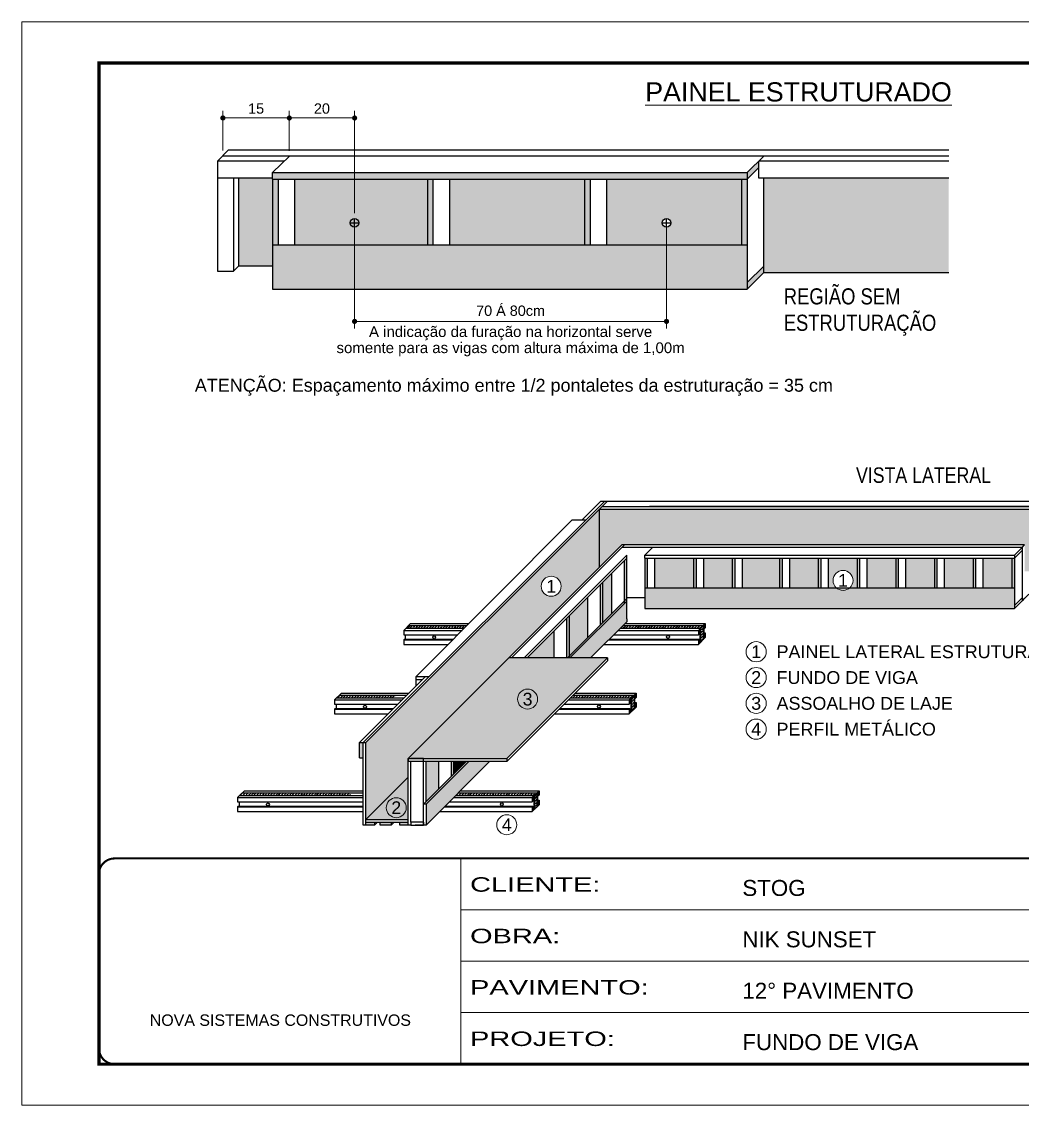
# Model space of a CAD drawing. Extents: x 1813 to 8067, y 422 to 2621.
# Drawn here: x 6568 to 7538, y 1571 to 2621 of the extents above; entities that cross this region are included whole.
import ezdxf
from ezdxf.enums import TextEntityAlignment as Align

# ---------------------------------------------------------------- set-up
doc = ezdxf.new("R2010")
doc.units = 0
doc.linetypes.add('CONTINUO', pattern=[0])
doc.linetypes.add('DASHED', pattern=[0.75, 0.5, -0.25])
for name, color, linetype, lineweight in [('CARIMBO', 255, 'Continuous', 9), ('Demarcação 1', 251, 'Continuous', 9), ('Folhas', 255, 'Continuous', 9), ('SARRAFO DE PRESSAO', 251, 'DASHED', 9)]:
    doc.layers.add(name, color=color, linetype=linetype, lineweight=lineweight)
doc.layers.add('COTA', color=241, linetype='Continuous')
doc.layers.add('Demarcação 2', color=254, linetype='Continuous', lineweight=9, true_color=0xe0e0e0)
doc.styles.add('ARIAL', font='arial.ttf')
doc.styles.add('CESAR1', font='arial.ttf', dxfattribs={"oblique": 15})
doc.styles.get("Standard").update_dxf_attribs({"font": 'arial.ttf'})
doc.styles.add('Tecnologia', font='')
doc.styles.add('texto', font='ARIALN.TTF')
doc.styles.get('Tecnologia').set_extended_font_data('Forgotten Futurist')
doc.dimstyles.new('1x', dxfattribs={"dimtxt": 10, "dimasz": 5, "dimexe": 7, "dimexo": 5, "dimgap": 4, "dimtad": 1, "dimdec": 1, "dimdsep": 46, "dimtxsty": 'Standard', "dimblk": 'DOT', "dimcen": 0.09, "dimclrd": 4, "dimclre": 4, "dimclrt": 2, "dimadec": 0, "dimazin": 2, "dimtfac": 1, "dimtdec": 1, "dimtmove": 0, "dimatfit": 3, "dimldrblk": 'DOT', "dimfxl": 1, "dimtolj": 1, "dimtzin": 0, "dimlwd": 9, "dimlwe": 9, "dimarcsym": 0})
pattern_1 = [(45, (4360.8015, 50259.9166), (0.99436891, 3.64601934), [4.6875, -0.9375, 0, -0.9375])]

# ---------------------------------------------------------------- blocks, each defined once
blk = doc.blocks.new('9999999999')
at = {"color": 30, "linetype": 'CONTINUO'}
for p, q in [((98564.6, 34230.2), (98564.6, 34429.4)), ((98564.6, 34379.6), (99584, 34379.6)), ((98564.6, 34329.8), (99488, 34329.8)), ((98564.6, 34280), (99488, 34280))]:
    blk.add_line(p, q, dxfattribs=at)
at = {"color": 30, "linetype": 'CONTINUO', "const_width": 2}
blk.add_lwpolyline([(99584, 34230.2), (99584, 34414.4, 0.414214), (99569, 34429.4), (98229, 34429.4, 0.414214), (98214, 34414.4), (98214, 34245.2, 0.414214), (98229, 34230.2), (99584, 34230.2)], format="xyb", dxfattribs=at)
at = {"layer": 'Folhas'}
blk.add_lwpolyline([(98139, 34190.2), (99624, 34190.2), (99624, 35240.2), (98139, 35240.2)], close=True, dxfattribs=at)
at = {"layer": 'Folhas', "color": 30, "const_width": 3}
blk.add_lwpolyline([(98214, 34230.2), (99584, 34230.2), (99584, 35200.2), (98214, 35200.2)], close=True, dxfattribs=at)
at = {"color": 7, "linetype": 'Continuous', "ltscale": 5, "style": 'ARIAL'}
for s, height, p in [('STOG', 15.48, (98837.7, 34393.1)), ('NIK SUNSET', 15.48, (98837.7, 34343.3)), ('12° PAVIMENTO', 15.483, (98837.7, 34293.5)), ('NOVA SISTEMAS CONSTRUTIVOS', 11.059, (98263.2, 34267.2)), ('FUNDO DE VIGA', 15.483, (98837.7, 34243.7))]:
    blk.add_text(s, height=height, dxfattribs=at).set_placement(p)
at = {"layer": 'Folhas', "color": 7, "style": 'Tecnologia', "width": 1.5}
for s, p in [('CLIENTE:', (98573.7, 34397.2)), ('OBRA:', (98573.7, 34347.3)), ('PAVIMENTO:', (98573.7, 34297.5)), ('PROJETO:', (98573.7, 34247.7))]:
    blk.add_text(s, height=14, dxfattribs=at).set_placement(p)
blk = doc.blocks.new('_Dot')
at = {"color": 0, "linetype": 'ByBlock', "lineweight": -2}
blk.add_line((-0.5, 0), (-1, 0), dxfattribs=at)
at = {"color": 0, "linetype": 'ByBlock', "const_width": 0.5}
blk.add_lwpolyline([(-0.25, 0, 1), (0.25, 0, 1)], format="xyb", close=True, dxfattribs=at)
blk = doc.blocks.new('*D17')
at = {"layer": 'COTA', "color": 4, "lineweight": 9, "transparency": 16777216}
for p, q in [((6763.4, 2495.8), (6763.4, 2534.3)), ((6827.8, 2495.5), (6827.8, 2534.3)), ((6768.4, 2527.3), (6822.8, 2527.3))]:
    blk.add_line(p, q, dxfattribs=at)
at = {"layer": 'Defpoints', "color": 0, "transparency": 16777216}
for p in [(6827.8, 2527.3), (6763.4, 2490.8), (6827.8, 2490.5)]:
    blk.add_point(p, dxfattribs=at)
at = {"layer": 'COTA', "color": 4, "lineweight": 9, "transparency": 16777216, "xscale": 5, "yscale": 5, "zscale": 5, "rotation": 180}
blk.add_blockref('_Dot', (6763.4, 2527.3), dxfattribs=at)
at = {"layer": 'COTA', "color": 4, "lineweight": 9, "transparency": 16777216, "xscale": 5, "yscale": 5, "zscale": 5}
blk.add_blockref('_Dot', (6827.8, 2527.3), dxfattribs=at)
at = {"layer": 'COTA', "color": 2, "transparency": 16777216, "insert": (6795.6, 2536.4), "char_height": 10, "attachment_point": 5}
blk.add_mtext('\\A1;15', dxfattribs=at)
blk = doc.blocks.new('*D18')
at = {"layer": 'COTA', "color": 4, "lineweight": 9, "transparency": 16777216}
for p, q in [((6827.8, 2495.5), (6827.8, 2534.3)), ((6891.1, 2435), (6891.1, 2534.3)), ((6832.8, 2527.3), (6886.1, 2527.3))]:
    blk.add_line(p, q, dxfattribs=at)
at = {"layer": 'Defpoints', "color": 0, "transparency": 16777216}
for p in [(6891.1, 2527.3), (6827.8, 2490.5), (6891.1, 2430)]:
    blk.add_point(p, dxfattribs=at)
at = {"layer": 'COTA', "color": 4, "lineweight": 9, "transparency": 16777216, "xscale": 5, "yscale": 5, "zscale": 5, "rotation": 180}
blk.add_blockref('_Dot', (6827.8, 2527.3), dxfattribs=at)
at = {"layer": 'COTA', "color": 4, "lineweight": 9, "transparency": 16777216, "xscale": 5, "yscale": 5, "zscale": 5}
blk.add_blockref('_Dot', (6891.1, 2527.3), dxfattribs=at)
at = {"layer": 'COTA', "color": 2, "transparency": 16777216, "insert": (6859.4, 2536.4), "char_height": 10, "attachment_point": 5}
blk.add_mtext('\\A1;20', dxfattribs=at)
blk = doc.blocks.new('*D19')
at = {"layer": 'COTA', "color": 4, "lineweight": 9, "transparency": 16777216}
for p, q in [((6891.1, 2425), (6891.1, 2323.2)), ((7193.5, 2425), (7193.5, 2323.2)), ((6896.1, 2330.2), (7188.5, 2330.2))]:
    blk.add_line(p, q, dxfattribs=at)
at = {"layer": 'Defpoints', "color": 0, "transparency": 16777216}
for p in [(6891.1, 2430), (7193.5, 2430), (7193.5, 2330.2)]:
    blk.add_point(p, dxfattribs=at)
at = {"layer": 'COTA', "color": 4, "lineweight": 9, "transparency": 16777216, "xscale": 5, "yscale": 5, "zscale": 5, "rotation": 180}
blk.add_blockref('_Dot', (6891.1, 2330.2), dxfattribs=at)
at = {"layer": 'COTA', "color": 4, "lineweight": 9, "transparency": 16777216, "xscale": 5, "yscale": 5, "zscale": 5}
blk.add_blockref('_Dot', (7193.5, 2330.2), dxfattribs=at)
at = {"layer": 'COTA', "color": 2, "transparency": 16777216, "insert": (7042.3, 2340.5), "char_height": 10, "attachment_point": 5}
blk.add_mtext('\\A1;70 Á 80cm', dxfattribs=at)

msp = doc.modelspace()

# ---------------------------------------------------------------- hatches: boundary and pattern name
for points in [[(7282.99, 2479.25), (7282.99, 2485.62), (7271.64, 2474.37), (7271.64, 2467.99)], [(7114.04, 2404.28), (7119.37, 2404.28), (7119.37, 2467.99), (7114.04, 2467.99)], [(6899.5, 1922.11), (6895.84, 1922.11), (6895.84, 1907.25), (6899.5, 1907.25)]]:
    msp.add_hatch(color=256).paths.add_polyline_path(points)
at = {"linetype": 'ByBlock', "ltscale": 2}
for points in [[(6811.47, 2404.28), (6816.8, 2404.28), (6816.8, 2467.88), (6811.47, 2467.88)], [(7271.64, 2474.37), (6811.58, 2474.37), (6811.58, 2467.99), (7271.64, 2467.99)], [(6961.66, 2404.28), (6966.98, 2404.28), (6966.98, 2467.88), (6961.66, 2467.88)], [(7152.61, 2056.78), (7154.96, 2059.14), (7154.96, 2100.58), (7152.61, 2098.22)], [(7172.26, 2072.02), (7174.7, 2072.02), (7174.7, 2100.74), (7172.26, 2100.74)], [(7219.53, 2072.02), (7221.97, 2072.02), (7221.97, 2100.74), (7219.53, 2100.74)], [(7257.07, 2072.02), (7259.51, 2072.02), (7259.51, 2100.74), (7257.07, 2100.74)], [(7303, 2072.02), (7305.44, 2072.02), (7305.44, 2100.74), (7303, 2100.74)], [(7340.53, 2072.02), (7342.97, 2072.02), (7342.97, 2100.74), (7340.53, 2100.74)], [(7378.07, 2072.02), (7380.5, 2072.02), (7380.5, 2100.74), (7378.07, 2100.74)], [(7415.6, 2072.02), (7418.04, 2072.02), (7418.04, 2100.74), (7415.6, 2100.74)], [(7453.13, 2072.02), (7455.57, 2072.02), (7455.57, 2100.74), (7453.13, 2100.74)], [(7490.67, 2072.02), (7493.1, 2072.02), (7493.1, 2100.74), (7490.67, 2100.74)], [(7528.2, 2072.02), (7530.64, 2072.02), (7530.64, 2100.74), (7528.2, 2100.74)], [(7129.27, 2035.92), (7131.62, 2038.28), (7131.62, 2077.57), (7129.27, 2075.22)], [(7152.71, 2056.89), (7152.71, 2059.37), (7099.32, 2005.97), (7099.32, 2004.08), (7099.91, 2004.08)], [(7099.21, 2044.83), (7096.86, 2042.48), (7096.86, 2003.98), (7099.21, 2003.98)], [(7002.04, 1903.96), (6999.48, 1903.96), (6958.02, 1862.5), (6960.59, 1862.5)], [(6984.84, 1889.31), (6987.19, 1891.67), (6987.19, 1903.85), (6984.84, 1903.85)]]:
    msp.add_hatch(color=256, dxfattribs=at).paths.add_polyline_path(points)
h = msp.add_hatch(color=256)
h.paths.add_polyline_path([(7271.64, 2367.74), (7271.64, 2361.36), (7287.86, 2377.45), (7287.86, 2383.83)])
h.paths.add_polyline_path([(7266.31, 2404.28), (7271.64, 2404.28), (7271.64, 2467.99), (7266.31, 2467.99)])
at = {"linetype": 'Continuous', "ltscale": 1.5}
h = msp.add_hatch(dxfattribs=at)
h.set_pattern_fill('ANSI36', color=256, scale=15, style=0)
h.set_pattern_definition(pattern_1)
h.paths.add_polyline_path([(6943.27, 2035.41), (6940.76, 2032.9), (6997.33, 2032.9), (6999.82, 2035.41)])
h = msp.add_hatch(dxfattribs=at)
h.set_pattern_fill('ANSI36', color=256, scale=15, style=0)
h.set_pattern_definition(pattern_1)
h.paths.add_polyline_path([(7228.96, 2035.41), (7151.23, 2035.41), (7148.72, 2032.9), (7226.45, 2032.9)])
h.paths.add_polyline_path([(7228.96, 2035.41), (7226.45, 2032.9), (7226.45, 2019.29), (7228.96, 2021.79)])
h = msp.add_hatch(dxfattribs=at)
h.set_pattern_fill('ANSI36', color=256, scale=15, style=0)
h.set_pattern_definition(pattern_1)
h.paths.add_polyline_path([(6876.29, 1968.04), (6873.78, 1965.53), (6930.35, 1965.53), (6932.84, 1968.04)])
h = msp.add_hatch(dxfattribs=at)
h.set_pattern_fill('ANSI36', color=256, scale=15, style=0)
h.set_pattern_definition(pattern_1)
h.paths.add_polyline_path([(7161.98, 1968.04), (7159.47, 1965.53), (7159.47, 1951.92), (7161.98, 1954.42)])
h.paths.add_polyline_path([(7102.97, 1968.04), (7100.47, 1965.53), (7159.47, 1965.53), (7161.98, 1968.04)])
h = msp.add_hatch(dxfattribs=at)
h.set_pattern_fill('ANSI36', color=256, scale=15, style=0)
h.set_pattern_definition(pattern_1)
h.paths.add_polyline_path([(6782.22, 1873.41), (6779.71, 1870.91), (6887.18, 1870.91), (6887.18, 1873.41)])
h = msp.add_hatch(dxfattribs=at)
h.set_pattern_fill('ANSI36', color=256, scale=15, style=0)
h.set_pattern_definition(pattern_1)
h.paths.add_polyline_path([(7067.91, 1873.41), (7065.4, 1870.91), (7065.4, 1857.3), (7067.91, 1859.8)])
h.paths.add_polyline_path([(6991.8, 1873.41), (6989.3, 1870.91), (7065.4, 1870.91), (7067.91, 1873.41)])
at = {"linetype": 'ByBlock', "ltscale": 2}
h = msp.add_hatch(color=256, dxfattribs=at)
h.paths.add_polyline_path([(6910.29, 1845.12), (6902.07, 1845.12), (6902.07, 1842.2), (6910.29, 1842.2)])
h.paths.add_polyline_path([(6926.59, 1845.12), (6915.8, 1845.12), (6915.8, 1842.2), (6926.59, 1842.2)])
h.paths.add_polyline_path([(6943.14, 1845.12), (6934.92, 1845.12), (6934.92, 1842.2), (6943.14, 1842.2)])
at = {"layer": 'Demarcação 1'}
h = msp.add_hatch(color=256, dxfattribs=at)
h.paths.add_polyline_path([(6921.8, 1859.02, 1), (6941.15, 1859.02, 1)], flags=17)
h.paths.add_polyline_path([(6943.14, 1906.72), (7128.18, 2091.76), (7128.18, 2148.23), (7128.18, 2148.23), (6902.07, 1922.12), (6902.07, 1847.69), (6943.14, 1888.75)])
h.paths.add_polyline_path([(7071.99, 2073.55, -1), (7091.35, 2073.55, -1)], flags=16)
h.paths.add_polyline_path([(6923.6, 1849.77), (6939.35, 1849.77), (6939.35, 1868.32), (6923.6, 1868.32)], flags=24)
h.paths.add_polyline_path([(7073.79, 2064.3), (7089.55, 2064.3), (7089.55, 2082.86), (7073.79, 2082.86)], flags=24)
msp.add_hatch(color=256, dxfattribs=at).paths.add_polyline_path([(7128.18, 2091.76), (7150.11, 2113.7), (7540.68, 2113.7), (7540.68, 2088.07), (7559.89, 2088.07), (7559.89, 2148.23), (7128.18, 2148.23)])
h = msp.add_hatch(color=256, dxfattribs=at)
h.paths.add_polyline_path([(6902.07, 1847.69), (6943.14, 1847.69), (6943.14, 1888.75)])
h.paths.add_polyline_path([(6921.8, 1859.02, -1), (6941.15, 1859.02, -1)], flags=16)
h.paths.add_polyline_path([(6923.6, 1849.77), (6939.35, 1849.77), (6939.35, 1868.32), (6923.6, 1868.32)], flags=24)
at = {"layer": 'Demarcação 2'}
for points in [[(6811.58, 2467.99), (6811.58, 2467.99), (6811.58, 2469.05), (6778.59, 2469.05), (6778.59, 2383.83), (6811.58, 2383.83)], [(6833.13, 2404.28), (6961.77, 2404.28), (6961.77, 2467.99), (6833.13, 2467.99)], [(6983.32, 2404.28), (7114.04, 2404.28), (7114.04, 2467.99), (6983.32, 2467.99)], [(7287.86, 2469.05), (7287.86, 2377.45), (7467.14, 2377.45), (7467.14, 2469.05)], [(7271.64, 2404.28), (6811.58, 2404.28), (6811.58, 2367.74), (6811.58, 2361.36), (7271.64, 2361.36)], [(7182.23, 2072.02), (7219.64, 2072.02), (7219.64, 2100.84), (7182.23, 2100.84)], [(7229.51, 2072.02), (7257.17, 2072.02), (7257.17, 2100.84), (7229.51, 2100.84)], [(7267.04, 2072.02), (7303.11, 2072.02), (7303.11, 2100.84), (7267.04, 2100.84)], [(7312.97, 2072.02), (7340.64, 2072.02), (7340.64, 2100.84), (7312.97, 2100.84)], [(7388.04, 2072.02), (7415.71, 2072.02), (7415.71, 2100.84), (7388.04, 2100.84)], [(7425.57, 2072.02), (7453.24, 2072.02), (7453.24, 2100.84), (7425.57, 2100.84)], [(7463.11, 2072.02), (7490.77, 2072.02), (7490.77, 2100.84), (7463.11, 2100.84)], [(7500.64, 2072.02), (7528.31, 2072.02), (7528.31, 2100.84), (7500.64, 2100.84)], [(7131.73, 2038.38), (7140.39, 2047.05), (7140.39, 2086.01), (7131.73, 2077.34)], [(7530.74, 2072.02), (7371.08, 2072.02, -0.3830345), (7358.15, 2072.02), (7172.36, 2072.02), (7172.36, 2052.02), (7530.74, 2052.02)], [(7099.32, 2005.97), (7117.05, 2023.71), (7117.05, 2062.67), (7099.32, 2044.94)], [(7155.07, 2042.16), (7155.07, 2059.24), (7099.91, 2004.08), (7119.91, 2004.08), (7155.06, 2039.24)], [(7058.47, 2004.08), (7084.65, 2004.08), (7084.65, 2030.26)], [(6960.37, 1864.85), (6972.62, 1877.1), (6972.62, 1903.96), (6960.37, 1903.96)], [(7022.34, 1903.96), (7016.86, 1903.96), (7002.04, 1903.96), (6960.59, 1862.5), (6960.59, 1842.2)], [(6987.29, 1891.77), (6999.48, 1903.96), (6987.29, 1903.96)]]:
    msp.add_hatch(color=256, dxfattribs=at).paths.add_polyline_path(points)
h = msp.add_hatch(color=256, dxfattribs=at)
h.paths.add_polyline_path([(7189.36, 2425.81, -1), (7197.73, 2425.81, -1)], flags=16)
h.paths.add_polyline_path([(7135.59, 2404.28), (7266.31, 2404.28), (7266.31, 2467.99), (7135.59, 2467.99)])
h = msp.add_hatch(color=256, dxfattribs=at)
h.paths.add_polyline_path([(7374.29, 2079.22, -1), (7354.93, 2079.22, -1)], flags=16)
h.paths.add_polyline_path([(7356.73, 2069.97), (7372.49, 2069.97), (7372.49, 2088.52), (7356.73, 2088.52)], flags=24)
h.paths.add_polyline_path([(7350.51, 2072.02), (7378.17, 2072.02), (7378.17, 2100.84), (7350.51, 2100.84)])
h = msp.add_hatch(color=256, dxfattribs=at)
h.paths.add_polyline_path([(6943.14, 1906.72), (6945.7, 1906.72), (6958.02, 1906.72), (7038.77, 1906.72), (7136.14, 2004.08), (7040.5, 2004.08)])
h.paths.add_polyline_path([(7050.88, 1954.71), (7066.74, 1954.71), (7066.74, 1973.59), (7050.88, 1973.59)], flags=24)

# ---------------------------------------------------------------- linework, layer by layer
at = {"linetype": 'ByBlock', "ltscale": 2}
for p, q in [((6758.16, 2485.62), (6768.6, 2496.06)), ((6827.81, 2490.46), (6811.58, 2474.37)), ((7287.86, 2490.46), (7271.64, 2474.37)), ((6758.16, 2485.62), (6758.16, 2469.05)), ((7282.99, 2479.25), (7271.64, 2467.99)), ((7282.99, 2469.05), (7282.99, 2485.62)), ((6758.16, 2469.05), (6758.16, 2379)), ((6773.76, 2469.05), (6773.76, 2379)), ((6778.59, 2469.05), (6778.59, 2383.83)), ((6811.58, 2474.37), (7271.64, 2474.37)), ((6811.58, 2467.99), (6811.58, 2474.37)), ((6811.58, 2467.99), (6811.58, 2361.36)), ((6811.58, 2467.99), (6811.58, 2367.74)), ((6811.58, 2467.99), (7271.64, 2467.99)), ((6816.91, 2467.99), (6816.91, 2404.28)), ((6833.13, 2404.28), (6833.13, 2467.99)), ((6961.77, 2467.99), (6961.77, 2404.28)), ((6967.09, 2467.99), (6967.09, 2404.28)), ((6983.32, 2404.28), (6983.32, 2467.99)), ((7114.04, 2467.99), (7114.04, 2404.28)), ((7119.37, 2467.99), (7119.37, 2404.28)), ((7135.59, 2404.28), (7135.59, 2467.99)), ((7266.31, 2467.99), (7266.31, 2404.28)), ((7271.64, 2474.37), (7271.64, 2361.36)), ((7287.86, 2377.45), (7287.86, 2469.05)), ((6773.76, 2379), (6778.59, 2383.83)), ((6811.58, 2383.83), (6778.59, 2383.83)), ((6811.58, 2383.83), (6778.59, 2383.83)), ((7287.86, 2383.83), (7271.64, 2367.74)), ((7287.86, 2377.45), (7271.64, 2361.36)), ((7043.07, 2004.08), (7152.68, 2113.7)), ((7179.79, 2111.13), (7172.36, 2103.76)), ((7538.17, 2111.13), (7530.74, 2103.76)), ((7538.17, 2111.13), (7540.68, 2113.7)), ((7538.17, 2111.13), (7538.17, 2059.39)), ((7155.07, 2042.16), (7155.07, 2100.68)), ((7172.36, 2103.76), (7530.74, 2103.76)), ((7172.36, 2100.85), (7172.36, 2103.76)), ((7172.36, 2100.85), (7172.36, 2052.02)), ((7172.36, 2100.85), (7172.36, 2072.02)), ((7172.36, 2100.84), (7530.74, 2100.84)), ((7174.8, 2100.85), (7174.8, 2072.02)), ((7182.23, 2072.02), (7182.23, 2100.85)), ((7219.64, 2100.85), (7219.64, 2072.02)), ((7222.08, 2100.85), (7222.08, 2072.02)), ((7229.51, 2072.02), (7229.51, 2100.85)), ((7257.17, 2100.85), (7257.17, 2072.02)), ((7259.61, 2100.85), (7259.61, 2072.02)), ((7267.04, 2072.02), (7267.04, 2100.85)), ((7303.11, 2100.85), (7303.11, 2072.02)), ((7305.54, 2100.85), (7305.54, 2072.02)), ((7312.97, 2072.02), (7312.97, 2100.85)), ((7340.64, 2100.84), (7340.64, 2072.02)), ((7343.08, 2100.84), (7343.08, 2072.02)), ((7350.51, 2072.02), (7350.51, 2100.84)), ((7378.17, 2100.84), (7378.17, 2072.02)), ((7380.61, 2100.84), (7380.61, 2072.02)), ((7388.04, 2072.02), (7388.04, 2100.84)), ((7415.71, 2100.84), (7415.71, 2072.02)), ((7418.14, 2100.84), (7418.14, 2072.02)), ((7425.57, 2072.02), (7425.57, 2100.84)), ((7453.24, 2100.84), (7453.24, 2072.02)), ((7455.68, 2100.84), (7455.68, 2072.02)), ((7463.11, 2072.02), (7463.11, 2100.84)), ((7490.77, 2100.84), (7490.77, 2072.02)), ((7493.21, 2100.84), (7493.21, 2072.02)), ((7500.64, 2072.02), (7500.64, 2100.84)), ((7528.31, 2100.84), (7528.31, 2072.02)), ((7538.17, 2108.21), (7530.74, 2100.84)), ((7530.74, 2103.76), (7530.74, 2100.84)), ((7530.74, 2100.84), (7530.74, 2052.02)), ((7152.71, 2056.89), (7152.71, 2098.33)), ((7140.39, 2047.05), (7140.39, 2086.01)), ((7129.37, 2036.03), (7129.37, 2075.33)), ((7131.73, 2038.38), (7131.73, 2077.68)), ((7155.07, 2061.72), (7097.43, 2004.08)), ((7117.05, 2023.71), (7117.05, 2063.01)), ((7172.36, 2062.31), (7155.07, 2062.31)), ((7538.17, 2062.31), (7530.74, 2054.94)), ((7538.17, 2059.39), (7530.74, 2052.02)), ((7544.73, 2065.89), (7534.35, 2055.59)), ((7540.68, 2061.88), (7538.17, 2059.39)), ((6945.34, 2037.47), (7001.88, 2037.47)), ((7096.97, 2004.08), (7096.97, 2042.58)), ((7099.32, 2004.08), (7099.32, 2044.94)), ((7153.3, 2037.47), (7231.03, 2037.47)), ((7155.07, 2042.16), (7155.06, 2039.24)), ((6938.7, 2030.83), (6938.7, 2026.64)), ((6938.7, 2030.83), (6981.94, 2030.83)), ((6938.7, 2030.83), (6995.27, 2030.83)), ((6938.7, 2026.64), (6991.11, 2026.64)), ((6940.14, 2026.64), (6940.14, 2022.41)), ((6940.76, 2032.9), (6997.33, 2032.9)), ((6943.27, 2035.41), (6999.82, 2035.41)), ((7142.46, 2026.64), (7224.38, 2026.64)), ((7146.65, 2030.83), (7224.38, 2030.83)), ((7148.72, 2032.9), (7226.45, 2032.9)), ((7151.23, 2035.41), (7228.96, 2035.41)), ((7224.38, 2030.83), (7224.38, 2026.64)), ((7225.02, 2030.56), (7225.02, 2027.28)), ((7225.83, 2031.36), (7225.83, 2019.44)), ((7226.45, 2032.9), (7226.45, 2019.29)), ((7228.96, 2035.41), (7228.96, 2021.79)), ((7229.58, 2035.12), (7229.58, 2023.19)), ((7229.58, 2032.66), (7230.4, 2032.66)), ((7229.58, 2028.41), (7231.03, 2028.41)), ((7229.58, 2027.79), (7230.4, 2027.79)), ((7230.4, 2035.94), (7230.4, 2032.66)), ((7230.4, 2027.79), (7230.4, 2024.01)), ((6938.7, 2021.77), (6986.26, 2021.77)), ((6938.7, 2017.22), (6968.41, 2017.22)), ((6938.7, 2017.22), (6981.74, 2017.22)), ((6939.33, 2022.41), (6986.9, 2022.41)), ((7133.04, 2017.22), (7224.38, 2017.22)), ((7137.59, 2021.77), (7224.38, 2021.77)), ((7138.23, 2022.41), (7225.02, 2022.41)), ((7225.02, 2019.44), (7225.83, 2019.44)), ((7229.58, 2024.01), (7230.4, 2024.01)), ((7136.26, 2004.08), (7136.26, 2001.32)), ((6950.84, 1977.11), (6950.84, 1986.13)), ((6950.84, 1983.21), (6956.94, 1983.21)), ((6873.78, 1965.53), (6939.25, 1965.53)), ((6876.29, 1968.04), (6941.76, 1968.04)), ((6878.36, 1970.1), (6943.83, 1970.1)), ((7100.45, 1965.53), (7159.47, 1965.53)), ((7102.96, 1968.04), (7161.98, 1968.04)), ((7105.03, 1970.1), (7164.05, 1970.1)), ((7158.85, 1963.99), (7158.85, 1952.07)), ((7159.47, 1965.53), (7159.47, 1951.92)), ((7161.98, 1968.04), (7161.98, 1954.42)), ((7162.6, 1967.75), (7162.6, 1955.82)), ((7162.6, 1965.29), (7163.42, 1965.29)), ((7163.42, 1968.57), (7163.42, 1965.29)), ((6871.72, 1963.46), (6914.96, 1963.46)), ((6871.72, 1963.46), (6937.18, 1963.46)), ((6871.72, 1963.46), (6871.72, 1959.27)), ((6871.72, 1959.27), (6932.99, 1959.27)), ((6871.72, 1954.4), (6928.12, 1954.4)), ((6872.35, 1955.04), (6928.76, 1955.04)), ((6873.16, 1959.27), (6873.16, 1955.04)), ((7089.32, 1954.4), (7157.41, 1954.4)), ((7089.96, 1955.04), (7158.04, 1955.04)), ((7094.19, 1959.27), (7157.41, 1959.27)), ((7098.38, 1963.46), (7157.41, 1963.46)), ((7157.41, 1963.46), (7157.41, 1959.27)), ((7158.04, 1963.19), (7158.04, 1959.91)), ((7162.6, 1961.04), (7164.05, 1961.04)), ((7162.6, 1960.42), (7163.42, 1960.42)), ((7162.6, 1956.64), (7163.42, 1956.64)), ((7163.42, 1960.42), (7163.42, 1956.64)), ((6871.72, 1949.85), (6901.43, 1949.85)), ((6871.72, 1949.85), (6923.57, 1949.85)), ((7084.77, 1949.85), (7157.41, 1949.85)), ((7158.04, 1952.07), (7158.85, 1952.07)), ((6895.84, 1907.25), (6895.84, 1922.11)), ((6899.5, 1922.12), (6902.07, 1922.12)), ((6895.84, 1907.25), (6899.5, 1907.25)), ((6943.14, 1906.72), (6945.7, 1906.72)), ((6948.92, 1903.96), (7016.86, 1903.96)), ((6958.02, 1845.12), (6958.02, 1903.96)), ((6960.37, 1864.85), (6960.37, 1903.82)), ((6972.62, 1877.1), (6972.62, 1903.96)), ((6984.94, 1889.42), (6984.94, 1903.96)), ((6987.29, 1891.77), (6987.29, 1903.96)), ((7038.77, 1906.72), (7038.77, 1903.96)), ((6779.71, 1870.91), (6899.5, 1870.91)), ((6782.22, 1873.41), (6899.5, 1873.41)), ((6784.29, 1875.48), (6899.5, 1875.48)), ((6989.3, 1870.91), (7065.4, 1870.91)), ((6991.8, 1873.41), (7067.91, 1873.41)), ((6993.87, 1875.48), (7069.97, 1875.48)), ((7064.78, 1869.37), (7064.78, 1857.44)), ((7065.4, 1870.91), (7065.4, 1857.3)), ((7067.91, 1873.41), (7067.91, 1859.8)), ((7068.53, 1873.12), (7068.53, 1861.2)), ((7068.53, 1870.67), (7069.35, 1870.67)), ((7069.35, 1873.94), (7069.35, 1870.67)), ((6777.64, 1868.84), (6873.85, 1868.84)), ((6777.64, 1868.84), (6899.5, 1868.84)), ((6777.64, 1868.84), (6777.64, 1864.65)), ((6777.64, 1864.65), (6899.5, 1864.65)), ((6777.64, 1859.78), (6899.5, 1859.78)), ((6778.28, 1860.42), (6899.5, 1860.42)), ((6779.09, 1864.65), (6779.09, 1860.42)), ((6978.17, 1859.78), (7063.33, 1859.78)), ((6978.8, 1860.42), (7063.97, 1860.42)), ((6983.04, 1864.65), (7063.33, 1864.65)), ((6987.23, 1868.84), (7063.33, 1868.84)), ((7063.33, 1868.84), (7063.33, 1864.65)), ((7063.97, 1868.56), (7063.97, 1865.29)), ((7068.53, 1866.42), (7069.97, 1866.42)), ((7068.53, 1865.8), (7069.35, 1865.8)), ((7068.53, 1862.02), (7069.35, 1862.02)), ((7069.35, 1865.8), (7069.35, 1862.02)), ((6777.64, 1855.23), (6873.85, 1855.23)), ((6777.64, 1855.23), (6899.5, 1855.23)), ((6973.62, 1855.23), (7063.33, 1855.23)), ((7063.97, 1857.44), (7064.78, 1857.44)), ((6958.02, 1845.12), (6958.02, 1842.2))]:
    msp.add_line(p, q, dxfattribs=at)
for p, q in [((7467.14, 2490.46), (6762.99, 2490.46)), ((7467.14, 2496.06), (6768.6, 2496.06)), ((6822.93, 2485.62), (6758.16, 2485.62)), ((7467.14, 2485.62), (7282.99, 2485.62)), ((6811.58, 2469.05), (6758.16, 2469.05)), ((7467.14, 2469.05), (7282.99, 2469.05)), ((6811.46, 2404.28), (7271.64, 2404.28)), ((6758.16, 2379), (6773.76, 2379)), ((6811.58, 2361.36), (7271.64, 2361.36)), ((7133.23, 2155.85), (6899.5, 1922.12)), ((7135.79, 2155.85), (6902.07, 1922.12)), ((7129.57, 2155.85), (7111.47, 2137.75)), ((7567.51, 2155.85), (7129.57, 2155.85)), ((7128.18, 2148.23), (7559.89, 2148.23)), ((7128.18, 2148.23), (7128.18, 2091.76)), ((7130.75, 2150.8), (7562.46, 2150.8)), ((7562.46, 2150.8), (7176.85, 2150.8)), ((7101.58, 2137.75), (6950.84, 1986.13)), ((7115.14, 2137.75), (7101.58, 2137.75)), ((7150.11, 2113.7), (6943.14, 1906.72)), ((7540.68, 2113.7), (7150.11, 2113.7)), ((7538.17, 2111.13), (7150.11, 2111.13)), ((7055.39, 2004.08), (7155.07, 2103.76)), ((7058.47, 2004.08), (7155.07, 2100.68)), ((7155.07, 2052.02), (7155.07, 2103.76)), ((7172.36, 2072.02), (7530.74, 2072.02)), ((7155.06, 2059.24), (7099.91, 2004.08)), ((7172.36, 2052.02), (7530.74, 2052.02)), ((6945.34, 2037.47), (6938.7, 2030.83)), ((7155.06, 2039.24), (7119.91, 2004.08)), ((7231.03, 2037.47), (7224.38, 2030.83)), ((7084.65, 2004.08), (7084.65, 2030.26)), ((7225.02, 2027.28), (7224.38, 2026.64)), ((7225.83, 2031.36), (7225.02, 2030.56)), ((7230.4, 2035.94), (7229.58, 2035.12)), ((7231.03, 2033.28), (7230.4, 2032.66)), ((7231.03, 2028.41), (7230.4, 2027.79)), ((7231.03, 2023.86), (7224.38, 2017.22)), ((7225.83, 2019.44), (7225.02, 2018.63)), ((7230.4, 2024.01), (7229.58, 2023.19)), ((7038.77, 1906.72), (7136.14, 2004.08)), ((7038.89, 1903.96), (7136.26, 2001.32)), ((7136.26, 2004.08), (7040.5, 2004.08)), ((6959.86, 1986.13), (6895.84, 1922.12)), ((6950.84, 1986.13), (6963.52, 1986.13)), ((6878.36, 1970.1), (6871.72, 1963.46)), ((7164.05, 1970.1), (7157.41, 1963.46)), ((7158.85, 1963.99), (7158.04, 1963.19)), ((7163.42, 1968.57), (7162.6, 1967.75)), ((7164.05, 1965.91), (7163.42, 1965.29)), ((7158.04, 1959.91), (7157.41, 1959.27)), ((7164.05, 1956.49), (7157.41, 1949.85)), ((7163.42, 1956.64), (7162.6, 1955.82)), ((7164.05, 1961.04), (7163.42, 1960.42)), ((7158.85, 1952.07), (7158.04, 1951.26)), ((6895.84, 1922.11), (6899.5, 1922.11)), ((6899.5, 1845.12), (6899.5, 1922.12)), ((6902.07, 1842.2), (6902.07, 1922.12)), ((6943.14, 1842.2), (6943.14, 1906.72)), ((6943.14, 1906.72), (7038.77, 1906.72)), ((6943.14, 1906.72), (6943.14, 1903.96)), ((6943.14, 1903.96), (6950.05, 1903.96)), ((6958.02, 1906.72), (6945.7, 1906.72)), ((6945.7, 1845.12), (6945.7, 1903.96)), ((6945.7, 1903.96), (6945.7, 1903.64)), ((6958.02, 1842.2), (6958.02, 1906.72)), ((6999.48, 1903.96), (6958.02, 1862.5)), ((7022.34, 1903.96), (6960.59, 1842.2)), ((7002.04, 1903.96), (6960.59, 1862.5)), ((7016.86, 1903.96), (7038.89, 1903.96)), ((6943.14, 1888.75), (6902.07, 1847.69)), ((6784.29, 1875.48), (6777.64, 1868.84)), ((7069.97, 1875.48), (7063.33, 1868.84)), ((7064.78, 1869.37), (7063.97, 1868.56)), ((7069.35, 1873.94), (7068.53, 1873.12)), ((7069.97, 1871.29), (7069.35, 1870.67)), ((6960.59, 1862.5), (6958.02, 1862.5)), ((6960.59, 1862.5), (6960.59, 1842.2)), ((7063.97, 1865.29), (7063.33, 1864.65)), ((7069.97, 1861.87), (7063.33, 1855.23)), ((7069.35, 1862.02), (7068.53, 1861.2)), ((7069.97, 1866.42), (7069.35, 1865.8)), ((7064.78, 1857.44), (7063.97, 1856.64)), ((6899.5, 1842.2), (6899.5, 1845.12)), ((6910.29, 1842.2), (6899.5, 1842.2)), ((6902.07, 1847.69), (6943.14, 1847.69)), ((6902.07, 1845.12), (6943.14, 1845.12)), ((6902.07, 1845.12), (6910.29, 1845.12)), ((6910.29, 1845.12), (6910.29, 1842.2)), ((6910.29, 1842.2), (6913.21, 1845.12)), ((6915.8, 1845.12), (6926.59, 1845.12)), ((6915.8, 1842.2), (6915.8, 1845.12)), ((6926.59, 1842.2), (6915.8, 1842.2)), ((6926.59, 1842.2), (6929.51, 1845.12)), ((6926.59, 1845.12), (6926.59, 1842.2)), ((6934.92, 1845.12), (6943.14, 1845.12)), ((6934.92, 1842.2), (6934.92, 1845.12)), ((6945.7, 1842.2), (6934.92, 1842.2)), ((6945.7, 1845.12), (6945.7, 1842.2)), ((6958.02, 1845.12), (6945.7, 1845.12)), ((6945.7, 1842.2), (6958.02, 1842.2)), ((6960.59, 1842.2), (6949.8, 1842.2))]:
    msp.add_line(p, q)
at = {"linetype": 'Continuous', "ltscale": 1.5}
for p, q in [((6886.91, 2425.81), (6895.27, 2425.81)), ((6891.09, 2421.63), (6891.09, 2429.99)), ((7189.36, 2425.81), (7197.73, 2425.81)), ((7193.55, 2421.63), (7193.55, 2429.99)), ((7287.86, 2377.45), (7467.14, 2377.45))]:
    msp.add_line(p, q, dxfattribs=at)
at = {"ltscale": 2}
for p, q in [((7231.03, 2037.47), (7231.03, 2033.28)), ((7231.03, 2028.41), (7231.03, 2023.86)), ((6939.33, 2022.41), (6938.7, 2021.77)), ((6938.7, 2021.77), (6938.7, 2017.22)), ((7225.02, 2022.41), (7224.38, 2021.77)), ((7224.38, 2021.77), (7224.38, 2017.22)), ((7225.02, 2022.41), (7225.02, 2018.63)), ((7164.05, 1970.1), (7164.05, 1965.91)), ((6872.35, 1955.04), (6871.72, 1954.4)), ((6871.72, 1954.4), (6871.72, 1949.85)), ((7158.04, 1955.04), (7157.41, 1954.4)), ((7157.41, 1954.4), (7157.41, 1949.85)), ((7158.04, 1955.04), (7158.04, 1951.26)), ((7164.05, 1961.04), (7164.05, 1956.49)), ((7069.97, 1875.48), (7069.97, 1871.29)), ((6778.28, 1860.42), (6777.64, 1859.78)), ((6777.64, 1859.78), (6777.64, 1855.23)), ((7063.97, 1860.42), (7063.33, 1859.78)), ((7063.33, 1859.78), (7063.33, 1855.23)), ((7063.97, 1860.42), (7063.97, 1856.64)), ((7069.97, 1866.42), (7069.97, 1861.87))]:
    msp.add_line(p, q, dxfattribs=at)
at = {"linetype": 'Continuous', "ltscale": 1.5}
for centre in [(6891.09, 2425.81), (7193.55, 2425.81)]:
    msp.add_circle(centre, 4.18, dxfattribs=at)
at = {"linetype": 'ByBlock', "ltscale": 2}
for centre in [(6968.15, 2024.25), (7194.93, 2024.44), (6901.17, 1956.88), (7127.95, 1957.07), (6807.1, 1862.26), (7033.88, 1862.45)]:
    msp.add_circle(centre, 1.38, dxfattribs=at)
at = {"layer": 'CARIMBO'}
for centre, radius in [((7081.67, 2073.55), 9.68), ((7364.61, 2079.22), 9.68), ((7280.4, 2010.12), 9.77), ((7280.4, 1985.12), 9.77), ((7058.81, 1964.23), 9.68), ((7280.4, 1960.12), 9.77), ((7280.4, 1935.12), 9.77), ((6931.48, 1859.02), 9.68), ((7038.62, 1842.46), 9.68)]:
    msp.add_circle(centre, radius, dxfattribs=at)

# ---------------------------------------------------------------- block references
at = {"layer": 'SARRAFO DE PRESSAO', "color": 6, "linetype": 'ByBlock'}
msp.add_blockref('9999999999', (-91570.68, -32619.58), dxfattribs=at)

# ---------------------------------------------------------------- texts
at = {"layer": 'CARIMBO', "linetype": 'Continuous', "ltscale": 2, "style": 'ARIAL'}
msp.add_text('%%UPAINEL ESTRUTURADO', height=18.59, dxfattribs=at).set_placement((7321.45, 2543.3), align=Align.CENTER)
at = {"layer": 'CARIMBO', "linetype": 'Continuous', "ltscale": 2, "style": 'texto'}
for s, height, p in [('REGIÃO SEM', 15.6, (7307.12, 2346.67)), ('ESTRUTURAÇÃO', 15.6, (7307.12, 2321.1)), ('VISTA LATERAL', 15, (7377.22, 2173.74))]:
    msp.add_text(s, height=height, dxfattribs=at).set_placement(p)
at = {"layer": 'CARIMBO', "color": 2, "style": 'ARIAL'}
for s, height, p in [('A indicação da furação na horizontal serve', 10.4, (7042.32, 2320.29)), ('somente para as vigas com altura máxima de 1,00m', 10.4, (7042.32, 2304.69)), ('ATENÇÃO: Espaçamento máximo entre 1/2 pontaletes da estruturação = 35 cm  ', 12.48, (7050.34, 2268.32))]:
    msp.add_text(s, height=height, dxfattribs=at).set_placement(p, align=Align.MIDDLE_CENTER)
at = {"layer": 'CARIMBO', "style": 'ARIAL'}
for s, height, p in [('1', 12.32, (7081.67, 2073.55)), ('1', 12.32, (7364.61, 2079.22)), ('1', 12.44, (7280.4, 2010.12)), ('2', 12.44, (7280.4, 1985.12)), ('3', 12.32, (7058.81, 1964.23)), ('3', 12.44, (7280.4, 1960.12)), ('4', 12.44, (7280.4, 1935.12)), ('2', 12.32, (6931.48, 1859.02)), ('4', 12.32, (7038.62, 1842.46))]:
    msp.add_text(s, height=height, dxfattribs=at).set_placement(p, align=Align.MIDDLE_CENTER)
at = {"layer": 'CARIMBO', "style": 'CESAR1'}
for s, p in [('PAINEL LATERAL ESTRUTURADO', (7300.17, 2010.12)), ('FUNDO DE VIGA', (7300.17, 1985.12)), ('ASSOALHO DE LAJE', (7300.17, 1960.12)), ('PERFIL METÁLICO', (7300.17, 1935.12))]:
    msp.add_text(s, height=12.436, dxfattribs=at).set_placement(p, align=Align.MIDDLE_LEFT)

# ---------------------------------------------------------------- dimensions: what is measured, and where the dimension line sits
at = {"layer": 'COTA'}
for base, p1, p2, text, picture, middle in [((6827.81, 2527.26), (6763.38, 2490.84), (6827.81, 2490.46), '15', '*D17', (6795.59, 2536.37)), ((6891.09, 2527.26), (6827.81, 2490.46), (6891.09, 2429.99), '20', '*D18', (6859.45, 2536.37)), ((7193.55, 2330.16), (6891.09, 2429.99), (7193.55, 2429.99), '70 Á 80cm', '*D19', (7042.32, 2340.51))]:
    dim = msp.add_linear_dim(base=base, p1=p1, p2=p2, text=text, dimstyle='1x', dxfattribs=at)
    dim.commit()
    dim.dimension.update_dxf_attribs({"geometry": picture, "text_midpoint": middle})

doc.saveas('drawing.dxf')
